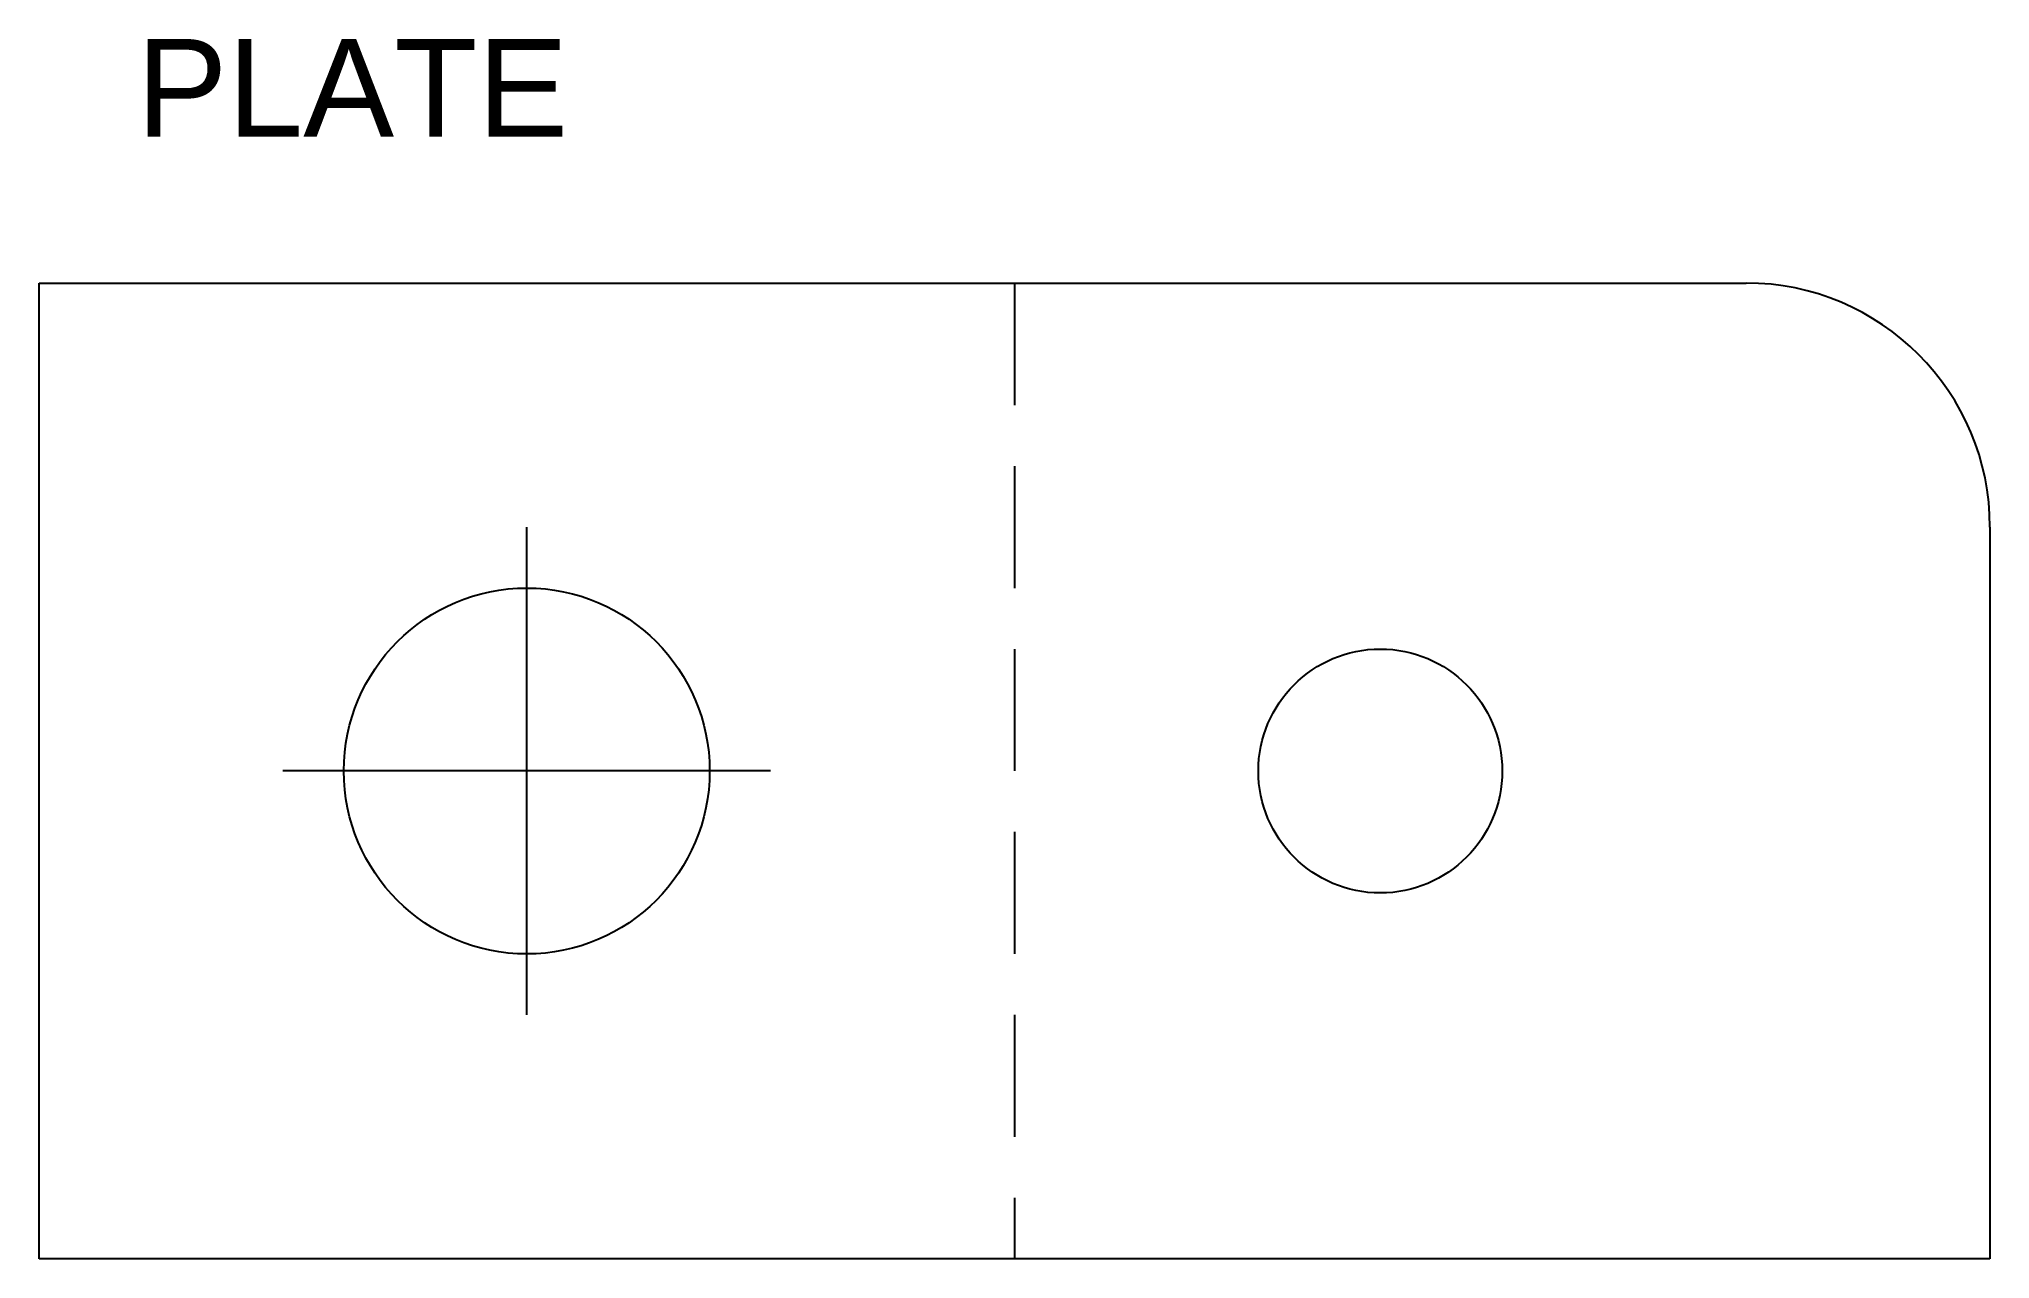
# Model space of a CAD drawing. Header units: inches. Extents: x 2.2 to 6.2, y 1.7 to 4.2.
import ezdxf

# ---------------------------------------------------------------- set-up
doc = ezdxf.new("R2010")
doc.units = ezdxf.units.IN
doc.header["$MEASUREMENT"] = 0
doc.linetypes.add('CENTER', pattern=[2, 1.25, -0.25, 0.25, -0.25])
doc.linetypes.add('HIDDEN', pattern=[0.375, 0.25, -0.125])
for name, color, linetype in [('CENTER', 3, 'CENTER'), ('DIM', 2, 'Continuous'), ('HIDDEN', 1, 'HIDDEN'), ('OBJECT', 7, 'Continuous')]:
    doc.layers.add(name, color=color, linetype=linetype)
doc.styles.get("Standard").update_dxf_attribs({"font": 'arial.ttf'})

msp = doc.modelspace()

# ---------------------------------------------------------------- linework, layer by layer
at = {"layer": 'CENTER'}
for p, q in [((3.2, 2.2), (3.2, 3.2)), ((3.7, 2.7), (2.7, 2.7))]:
    msp.add_line(p, q, dxfattribs=at)
at = {"layer": 'HIDDEN'}
msp.add_line((4.2, 3.7), (4.2, 1.7), dxfattribs=at)
at = {"layer": 'OBJECT'}
for p, q in [((2.2, 1.7), (2.2, 3.7)), ((2.2, 3.7), (5.7, 3.7)), ((6.2, 3.2), (6.2, 1.7)), ((6.2, 1.7), (2.2, 1.7))]:
    msp.add_line(p, q, dxfattribs=at)
for centre, radius in [((3.2, 2.7), 0.375), ((4.95, 2.7), 0.25)]:
    msp.add_circle(centre, radius, dxfattribs=at)
msp.add_arc((5.7, 3.2), 0.5, 0, 90, dxfattribs=at)

# ---------------------------------------------------------------- texts
at = {"layer": 'DIM'}
msp.add_text('PLATE', height=0.2, dxfattribs=at).set_placement((2.4, 4))

doc.saveas('drawing.dxf')
